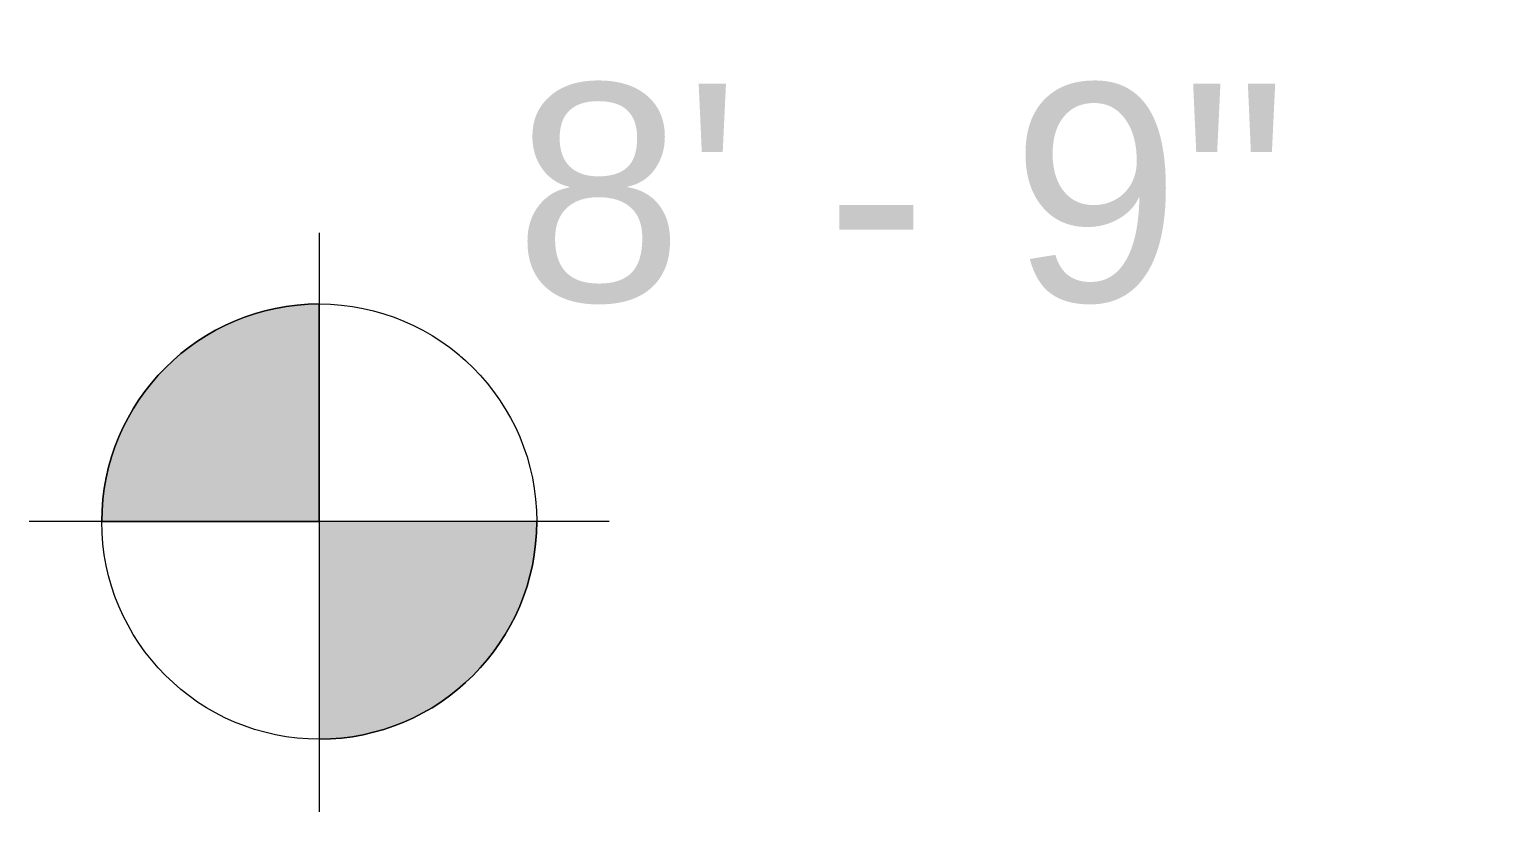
# Model space of a CAD drawing. Header units: inches. Extents: x -4110 to -1807, y 9775 to 11251.
# Drawn here: x -3650.09 to -3609.72, y 10079.96 to 10101.53 of the extents above; entities that cross this region are included whole.
import ezdxf

# ---------------------------------------------------------------- set-up
doc = ezdxf.new("R2010")
doc.units = ezdxf.units.IN
doc.header["$MEASUREMENT"] = 0
doc.layers.add('G-ANNO-DIMS', color=111, linetype='Continuous', lineweight=9)
doc.styles.add('Arial_1', font='arial.ttf', dxfattribs={"height": 6})

# ---------------------------------------------------------------- blocks, each defined once
blk = doc.blocks.new('Spot Elevations - Spot Elevation - Target Filled-49714-ENLARGED RCP - 2ND FLOOR PLAN - WEST')
at = {"layer": 'G-ANNO-DIMS'}
h = blk.add_hatch(color=256, dxfattribs=at)
edge = h.paths.add_edge_path(flags=0)
edge.add_line((0, 0), (-0.09375, 0))
edge.add_arc((0, 0), 0.09375, 90, 180, ccw=False)
edge.add_line((0, 0.09375), (0, 0))
h = blk.add_hatch(color=256, dxfattribs=at)
edge = h.paths.add_edge_path(flags=0)
edge.add_line((0, 0), (0.09375, 0))
edge.add_arc((0, 0), 0.09375, 270, 360, ccw=False)
edge.add_line((0, -0.09375), (0, 0))
for p, q in [((0, 0.12438), (0, -0.125)), ((0, 0), (0, 0.09375)), ((0.125, 0), (-0.125, 0)), ((-0.09375, 0), (0, 0)), ((0, 0), (0, -0.09375)), ((0.09375, 0), (0, 0))]:
    blk.add_line(p, q, dxfattribs=at)
blk.add_circle((0, 0), 0.09375, dxfattribs=at)
for start, end in [(90, 180), (270, 360)]:
    blk.add_arc((0, 0), 0.09375, start, end, dxfattribs=at)

msp = doc.modelspace()

# ---------------------------------------------------------------- block references
at = {"layer": 'G-ANNO-DIMS', "xscale": 63.99999999999997, "yscale": 63.99999999999997, "zscale": 63.99999999999997}
msp.add_blockref('Spot Elevations - Spot Elevation - Target Filled-49714-ENLARGED RCP - 2ND FLOOR PLAN - WEST', (-3642.087, 10087.962), dxfattribs=at)

# ---------------------------------------------------------------- next in the draw order: texts
at = {"layer": 'G-ANNO-DIMS', "insert": (-3636.708, 10100.034), "char_height": 6, "width": 25.48981, "attachment_point": 1, "line_spacing_factor": 0.941778, "style": 'Arial_1', "bg_fill": 3, "box_fill_scale": 1.25, "bg_fill_color": 256, "bg_fill_true_color": 13158600, "bg_fill_transparency": 0}
msp.add_mtext('8\' - 9"', dxfattribs=at)

doc.saveas('drawing.dxf')
